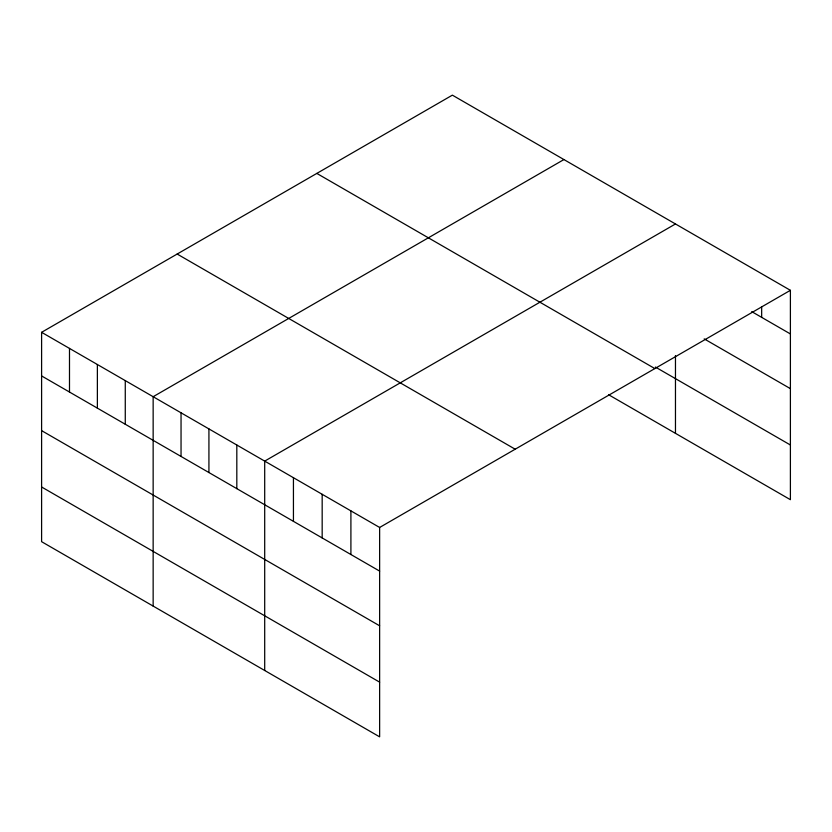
<?xml version="1.0" encoding="UTF-8"?>
<svg xmlns="http://www.w3.org/2000/svg" width="832" height="832" viewBox="0 0 832 832"><rect width="100%" height="100%" fill="white"/><g stroke="black" fill="none" stroke-linecap="round" stroke-linejoin="round"><path stroke-width="1.25" d="M790.4 290.316L379.631 527.467L379.631 736.85L41.6 541.684L41.6 332.311L452.369 95.15L790.4 290.316L790.4 499.689L608.535 394.701M563.919 159.557L153.15 396.708L153.15 606.091M675.47 223.964L264.701 461.115L264.701 670.488M751.722 311.615L790.4 333.944M704.205 338.874L790.4 388.648M655.387 367.047L790.4 444.995M316.815 173.41L654.846 368.576M177.154 254.041L515.185 449.207M41.6 332.311L379.631 527.467M41.6 375.939L379.631 571.106M41.6 430.633L379.631 625.799M41.6 486.99L379.631 682.146M761.665 307.091L761.665 317.356M675.47 355.586L675.47 433.337M350.906 510.879L350.906 554.518M322.171 494.291L322.171 537.93M293.436 477.703L293.436 521.331M236.818 445.016L236.818 488.644M208.926 428.906L208.926 472.545M181.043 412.807L181.043 456.446M125.268 380.609L125.268 424.247M97.375 364.51L97.375 408.138M69.493 348.41L69.493 392.038"/></g></svg>
